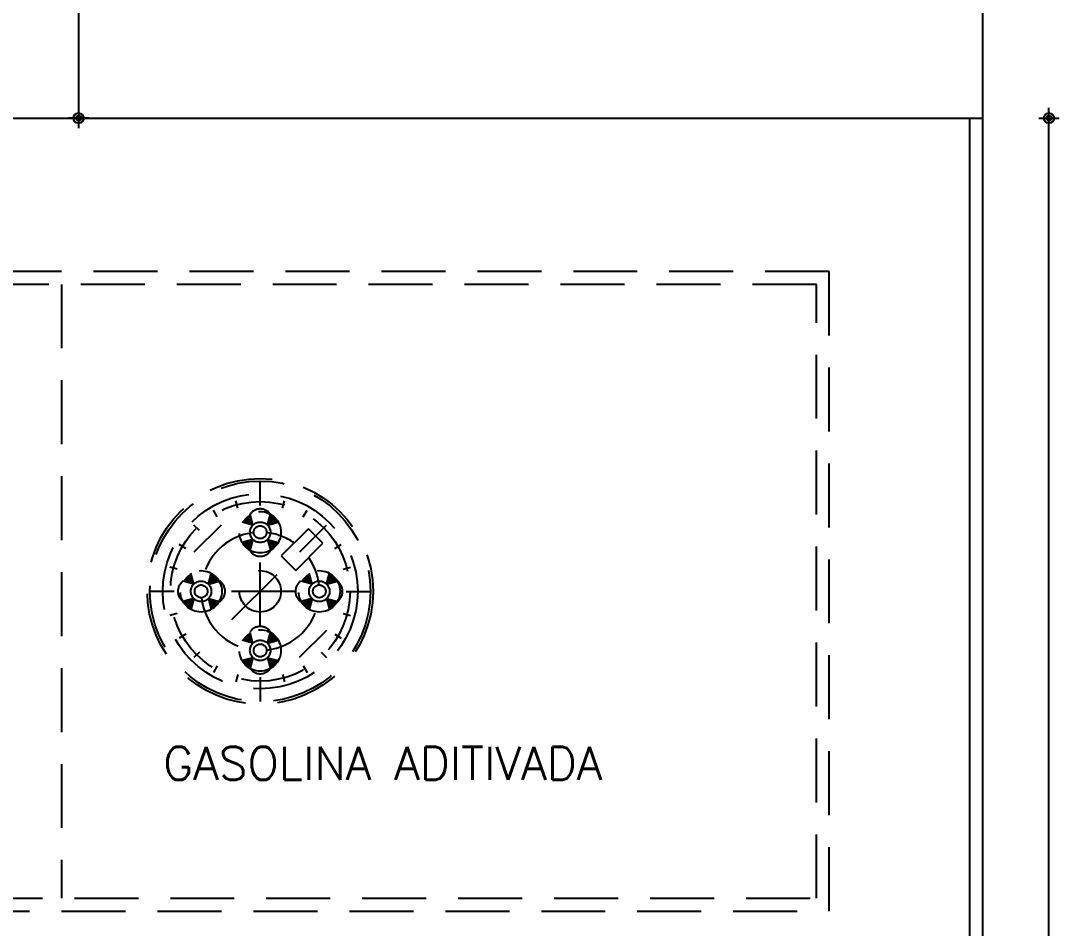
# Model space of a CAD drawing. Header units: millimetres. Extents: x 1111 to 1333, y -447 to -319.
# Drawn here: x 1150.804 to 1154.862, y -428.447 to -424.899 of the extents above; entities that cross this region are included whole.
import ezdxf

# ---------------------------------------------------------------- set-up
doc = ezdxf.new("R2010")
doc.units = ezdxf.units.MM
doc.header["$PDMODE"] = 35
doc.linetypes.add('HIDDEN', pattern=[0.375, 0.25, -0.125])
for name, color, linetype in [('ARQ-PENA-01', 1, 'Continuous'), ('ARQ-PENA-02', 2, 'Continuous'), ('ARQ-PROJ-01', 1, 'HIDDEN'), ('ARQ-TEXTO2', 2, 'Continuous'), ('COTAS', 1, 'Continuous')]:
    doc.layers.add(name, color=color, linetype=linetype)
doc.styles.add('CARIMBO_DADOS', font='arial.ttf', dxfattribs={"height": 0.1})
doc.styles.add('ROMANS', font='romans')
doc.dimstyles.new('COTAS_EXTERNAS', dxfattribs={"dimtxt": 0.1, "dimasz": 0.01, "dimexe": 0, "dimexo": 0, "dimgap": 0.07, "dimtad": 1, "dimzin": 5, "dimdsep": 46, "dimtxsty": 'CARIMBO_DADOS', "dimblk1": 'CIRCULOS', "dimblk2": 'CIRCULOS', "dimsah": 1, "dimcen": 0, "dimse1": 1, "dimse2": 1, "dimclrd": 8, "dimclre": 8, "dimclrt": 230, "dimadec": 0, "dimazin": 0, "dimtfac": 100, "dimtix": 1, "dimtmove": 2, "dimatfit": 3, "dimldrblk": 'CIRCULOS', "dimfxl": 0, "dimtolj": 1, "dimtzin": 5, "dimarcsym": 0})

# ---------------------------------------------------------------- blocks, each defined once
blk = doc.blocks.new('CIRCULOS')
at = {"layer": 'COTAS'}
for p, q in [((-4, 0), (4, 0)), ((0, 4), (0, -4))]:
    blk.add_line(p, q, dxfattribs=at)
for radius in [2, 1]:
    blk.add_circle((0, 0), radius, dxfattribs=at)
blk = doc.blocks.new('*D268')
at = {"color": 8, "lineweight": -2, "transparency": 16777216}
blk.add_line((1151.0297, -423.7898), (1151.0297, -425.2698), dxfattribs=at)
at = {"layer": 'DEFPOINTS', "color": 0, "transparency": 16777216}
for p in [(1151.0984, -423.7798), (1151.0297, -425.2798), (1151.0297, -425.2798)]:
    blk.add_point(p, dxfattribs=at)
at = {"color": 8, "lineweight": -2, "transparency": 16777216, "xscale": 0.01, "yscale": 0.01, "zscale": 0.01}
for p, rotation in [((1151.0297, -423.7798), 90), ((1151.0297, -425.2798), 270)]:
    blk.add_blockref('CIRCULOS', p, dxfattribs=dict(at, rotation=rotation))
at = {"color": 230, "transparency": 16777216, "insert": (1150.9086, -424.5298), "char_height": 0.1, "attachment_point": 5, "rotation": 90, "style": 'CARIMBO_DADOS'}
blk.add_mtext('\\A1;1.50', dxfattribs=at)
blk = doc.blocks.new('*D272')
at = {"color": 8, "lineweight": -2, "transparency": 16777216}
blk.add_line((1154.8222, -432.3198), (1154.8222, -425.2898), dxfattribs=at)
at = {"layer": 'DEFPOINTS', "color": 0, "transparency": 16777216}
for p in [(1154.8222, -425.2798), (1154.8222, -425.2798), (1154.8222, -432.3298)]:
    blk.add_point(p, dxfattribs=at)
at = {"color": 8, "lineweight": -2, "transparency": 16777216, "xscale": 0.01, "yscale": 0.01, "zscale": 0.01}
for p, rotation in [((1154.8222, -425.2798), 90), ((1154.8222, -432.3298), 270)]:
    blk.add_blockref('CIRCULOS', p, dxfattribs=dict(at, rotation=rotation))
at = {"color": 230, "transparency": 16777216, "insert": (1154.7012, -428.8048), "char_height": 0.1, "attachment_point": 5, "rotation": 90, "style": 'CARIMBO_DADOS'}
blk.add_mtext('\\A1;7.05', dxfattribs=at)

msp = doc.modelspace()

# ---------------------------------------------------------------- linework, layer by layer
at = {"layer": 'ARQ-PENA-01'}
for p, q in [((1154.5133, -432.2798), (1154.5133, -425.2798)), ((1154.5633, -432.3298), (1154.5633, -425.2798)), ((1154.8222, -432.3298), (1154.8222, -425.2798))]:
    msp.add_line(p, q, dxfattribs=at)
at = {"layer": 'ARQ-PENA-02'}
for p, q in [((1154.5633, -425.2798), (1154.5633, -405.8298)), ((1143.7633, -425.2798), (1154.5633, -425.2798))]:
    msp.add_line(p, q, dxfattribs=at)
at = {"layer": 'ARQ-PROJ-01'}
for p, q in [((1150.9633, -425.9298), (1150.9633, -428.3298)), ((1151.7395, -426.7938), (1151.7395, -426.6988)), ((1151.6526, -426.8053), (1151.6448, -426.7763)), ((1151.7395, -426.7938), (1151.7395, -426.7638)), ((1151.8265, -426.8053), (1151.8342, -426.7763)), ((1151.5715, -426.8388), (1151.5565, -426.8128)), ((1151.7112, -426.8705), (1151.6999, -426.8282)), ((1151.7678, -426.8705), (1151.7792, -426.8282)), ((1151.9075, -426.8388), (1151.9225, -426.8128)), ((1151.5019, -426.8922), (1151.4807, -426.871)), ((1151.5868, -426.871), (1151.4807, -426.9771)), ((1151.7112, -426.8705), (1151.6689, -426.8592)), ((1151.7678, -426.8705), (1151.8102, -426.8592)), ((1151.9771, -426.8922), (1151.9983, -426.871)), ((1151.6292, -427.2401), (1151.9877, -426.8816)), ((1151.4485, -426.9618), (1151.4226, -426.9468)), ((1151.7112, -426.9271), (1151.6689, -426.9384)), ((1151.7112, -426.9271), (1151.6999, -426.9694)), ((1151.7678, -426.9271), (1151.8102, -426.9384)), ((1151.7678, -426.9271), (1151.7792, -426.9694)), ((1152.0305, -426.9618), (1152.0565, -426.9468)), ((1151.7395, -427.2671), (1151.7395, -426.9925)), ((1151.415, -427.0428), (1151.386, -427.0351)), ((1151.4802, -427.1015), (1151.4689, -427.0592)), ((1151.5368, -427.1015), (1151.5482, -427.0592)), ((1151.9422, -427.1015), (1151.9309, -427.0592)), ((1151.9988, -427.1015), (1152.0102, -427.0592)), ((1152.0641, -427.0428), (1152.093, -427.0351)), ((1151.4802, -427.1015), (1151.4379, -427.0902)), ((1151.5368, -427.1015), (1151.5792, -427.0902)), ((1151.9422, -427.1015), (1151.8999, -427.0902)), ((1151.9988, -427.1015), (1152.0412, -427.0902)), ((1151.4035, -427.1298), (1151.3085, -427.1298)), ((1151.4035, -427.1298), (1151.3735, -427.1298)), ((1151.8768, -427.1298), (1151.6022, -427.1298)), ((1152.0755, -427.1298), (1152.1055, -427.1298)), ((1152.0755, -427.1298), (1152.1705, -427.1298)), ((1151.4802, -427.1581), (1151.4379, -427.1694)), ((1151.4802, -427.1581), (1151.4689, -427.2004)), ((1151.5368, -427.1581), (1151.5792, -427.1694)), ((1151.5368, -427.1581), (1151.5482, -427.2004)), ((1151.9422, -427.1581), (1151.8999, -427.1694)), ((1151.9422, -427.1581), (1151.9309, -427.2004)), ((1151.9988, -427.1581), (1152.0412, -427.1694)), ((1151.9988, -427.1581), (1152.0102, -427.2004)), ((1151.415, -427.2168), (1151.386, -427.2245)), ((1152.0641, -427.2168), (1152.093, -427.2245)), ((1151.4485, -427.2978), (1151.4226, -427.3128)), ((1151.7112, -427.3325), (1151.6999, -427.2902)), ((1151.7678, -427.3325), (1151.7792, -427.2902)), ((1151.9983, -427.2825), (1151.8923, -427.3886)), ((1152.0305, -427.2978), (1152.0565, -427.3128)), ((1151.7112, -427.3325), (1151.6689, -427.3212)), ((1151.7678, -427.3325), (1151.8102, -427.3212)), ((1151.5019, -427.3674), (1151.4807, -427.3886)), ((1151.7112, -427.3891), (1151.6689, -427.4004)), ((1151.7112, -427.3891), (1151.6999, -427.4314)), ((1151.7678, -427.3891), (1151.8102, -427.4004)), ((1151.7678, -427.3891), (1151.7792, -427.4314)), ((1151.9771, -427.3674), (1151.9983, -427.3886)), ((1151.5715, -427.4208), (1151.5565, -427.4468)), ((1151.9075, -427.4208), (1151.9225, -427.4468)), ((1151.6526, -427.4544), (1151.6448, -427.4833)), ((1151.7395, -427.4658), (1151.7395, -427.4958)), ((1151.7395, -427.4658), (1151.7395, -427.5608)), ((1151.8265, -427.4544), (1151.8342, -427.4833))]:
    msp.add_line(p, q, dxfattribs=at)
for points in [[(1147.9633, -428.3798), (1153.9633, -428.3798), (1153.9633, -425.8798), (1147.9633, -425.8798)], [(1148.0133, -428.3298), (1153.9133, -428.3298), (1153.9133, -425.9298), (1148.0133, -425.9298)], [(1151.9276, -426.8851), (1151.8215, -426.9912), (1151.8781, -427.0478), (1151.9842, -426.9417)]]:
    msp.add_lwpolyline(points, close=True, dxfattribs=at)
for centre, radius in [((1151.7395, -427.1298), 0.441), ((1151.7395, -427.1298), 0.431), ((1151.7395, -427.1298), 0.381), ((1151.7395, -427.1298), 0.351), ((1151.7395, -426.8988), 0.081), ((1151.7395, -426.8988), 0.04), ((1151.7395, -426.8988), 0.025), ((1151.5085, -427.1298), 0.081), ((1151.7395, -427.1298), 0.081), ((1151.9705, -427.1298), 0.081), ((1151.5085, -427.1298), 0.04), ((1151.5085, -427.1298), 0.025), ((1151.9705, -427.1298), 0.04), ((1151.9705, -427.1298), 0.025), ((1151.7395, -427.3608), 0.081), ((1151.7395, -427.3608), 0.04), ((1151.7395, -427.3608), 0.025)]:
    msp.add_circle(centre, radius, dxfattribs=at)
for centre, radius, start, end in [((1151.7395, -426.8566), 0.0488, 35.6231, 144.3769), ((1151.7395, -427.1298), 0.231, 96.2039, 173.7961), ((1151.7395, -427.1298), 0.231, 54.9716, 83.7961), ((1151.7395, -426.9438), 0.0488, 215.6231, 324.3769), ((1151.7395, -427.1298), 0.231, 6.2039, 35.0284), ((1151.4663, -427.1298), 0.0488, 125.6231, 234.3769), ((1151.5535, -427.1298), 0.0488, 305.6231, 54.3769), ((1151.9256, -427.1298), 0.0488, 125.6231, 234.3769), ((1152.0128, -427.1298), 0.0488, 305.6231, 54.3769), ((1151.7395, -427.1298), 0.231, 186.2039, 263.7961), ((1151.7395, -427.1298), 0.231, 276.2039, 353.7961), ((1151.7395, -427.3159), 0.0488, 35.6231, 144.3769), ((1151.7395, -427.403), 0.0488, 215.6231, 324.3769)]:
    msp.add_arc(centre, radius, start, end, dxfattribs=at)
for points in [[(1151.6689, -426.8592), (1151.6999, -426.8282), (1151.7112, -426.8705), (1151.6999, -426.8282)], [(1151.6822, -426.8415), (1151.6844, -426.8437), (1151.6999, -426.8282), (1151.6844, -426.8437)], [(1151.6907, -426.8342), (1151.6999, -426.8282), (1151.6912, -426.8349), (1151.6999, -426.8282)], [(1151.7792, -426.8282), (1151.8102, -426.8592), (1151.7678, -426.8705), (1151.8102, -426.8592)], [(1151.7792, -426.8282), (1151.7968, -426.8415), (1151.7947, -426.8437), (1151.7968, -426.8415)], [(1151.7884, -426.8342), (1151.7792, -426.8282), (1151.7878, -426.8349), (1151.7792, -426.8282)], [(1151.6689, -426.8592), (1151.6822, -426.8415), (1151.6844, -426.8437), (1151.6822, -426.8415)], [(1151.6749, -426.85), (1151.6689, -426.8592), (1151.6756, -426.8505), (1151.6689, -426.8592)], [(1151.6749, -426.85), (1151.6756, -426.8505), (1151.6822, -426.8415), (1151.6756, -426.8505)], [(1151.6907, -426.8342), (1151.6912, -426.8349), (1151.6822, -426.8415), (1151.6912, -426.8349)], [(1151.7884, -426.8342), (1151.7878, -426.8349), (1151.7968, -426.8415), (1151.7878, -426.8349)], [(1151.7968, -426.8415), (1151.7947, -426.8437), (1151.8102, -426.8592), (1151.7947, -426.8437)], [(1151.8041, -426.85), (1151.8034, -426.8505), (1151.7968, -426.8415), (1151.8034, -426.8505)], [(1151.8041, -426.85), (1151.8102, -426.8592), (1151.8034, -426.8505), (1151.8102, -426.8592)], [(1151.6999, -426.9694), (1151.6689, -426.9384), (1151.7112, -426.9271), (1151.6689, -426.9384)], [(1151.6822, -426.9561), (1151.6844, -426.9539), (1151.6689, -426.9384), (1151.6844, -426.9539)], [(1151.6749, -426.9477), (1151.6689, -426.9384), (1151.6756, -426.9471), (1151.6689, -426.9384)], [(1151.6749, -426.9477), (1151.6756, -426.9471), (1151.6822, -426.9561), (1151.6756, -426.9471)], [(1151.8102, -426.9384), (1151.7792, -426.9694), (1151.7678, -426.9271), (1151.7792, -426.9694)], [(1151.8102, -426.9384), (1151.7968, -426.9561), (1151.7947, -426.9539), (1151.7968, -426.9561)], [(1151.8041, -426.9477), (1151.8034, -426.9471), (1151.7968, -426.9561), (1151.8034, -426.9471)], [(1151.8041, -426.9477), (1151.8102, -426.9384), (1151.8034, -426.9471), (1151.8102, -426.9384)], [(1151.6999, -426.9694), (1151.6822, -426.9561), (1151.6844, -426.9539), (1151.6822, -426.9561)], [(1151.6907, -426.9634), (1151.6912, -426.9627), (1151.6822, -426.9561), (1151.6912, -426.9627)], [(1151.6907, -426.9634), (1151.6999, -426.9694), (1151.6912, -426.9627), (1151.6999, -426.9694)], [(1151.7968, -426.9561), (1151.7947, -426.9539), (1151.7792, -426.9694), (1151.7947, -426.9539)], [(1151.7884, -426.9634), (1151.7792, -426.9694), (1151.7878, -426.9627), (1151.7792, -426.9694)], [(1151.7884, -426.9634), (1151.7878, -426.9627), (1151.7968, -426.9561), (1151.7878, -426.9627)], [(1151.4379, -427.0902), (1151.4689, -427.0592), (1151.4802, -427.1015), (1151.4689, -427.0592)], [(1151.4379, -427.0902), (1151.4512, -427.0725), (1151.4534, -427.0747), (1151.4512, -427.0725)], [(1151.4439, -427.081), (1151.4446, -427.0815), (1151.4512, -427.0725), (1151.4446, -427.0815)], [(1151.4512, -427.0725), (1151.4534, -427.0747), (1151.4689, -427.0592), (1151.4534, -427.0747)], [(1151.4597, -427.0652), (1151.4602, -427.0659), (1151.4512, -427.0725), (1151.4602, -427.0659)], [(1151.4597, -427.0652), (1151.4689, -427.0592), (1151.4602, -427.0659), (1151.4689, -427.0592)], [(1151.5482, -427.0592), (1151.5792, -427.0902), (1151.5368, -427.1015), (1151.5792, -427.0902)], [(1151.5482, -427.0592), (1151.5658, -427.0725), (1151.5637, -427.0747), (1151.5658, -427.0725)], [(1151.5574, -427.0652), (1151.5482, -427.0592), (1151.5568, -427.0659), (1151.5482, -427.0592)], [(1151.5574, -427.0652), (1151.5568, -427.0659), (1151.5658, -427.0725), (1151.5568, -427.0659)], [(1151.5658, -427.0725), (1151.5637, -427.0747), (1151.5792, -427.0902), (1151.5637, -427.0747)], [(1151.5731, -427.081), (1151.5724, -427.0815), (1151.5658, -427.0725), (1151.5724, -427.0815)], [(1151.8999, -427.0902), (1151.9309, -427.0592), (1151.9422, -427.1015), (1151.9309, -427.0592)], [(1151.8999, -427.0902), (1151.9132, -427.0725), (1151.9154, -427.0747), (1151.9132, -427.0725)], [(1151.9059, -427.081), (1151.9066, -427.0815), (1151.9132, -427.0725), (1151.9066, -427.0815)], [(1151.9132, -427.0725), (1151.9154, -427.0747), (1151.9309, -427.0592), (1151.9154, -427.0747)], [(1151.9217, -427.0652), (1151.9222, -427.0659), (1151.9132, -427.0725), (1151.9222, -427.0659)], [(1151.9217, -427.0652), (1151.9309, -427.0592), (1151.9222, -427.0659), (1151.9309, -427.0592)], [(1152.0102, -427.0592), (1152.0412, -427.0902), (1151.9988, -427.1015), (1152.0412, -427.0902)], [(1152.0102, -427.0592), (1152.0278, -427.0725), (1152.0257, -427.0747), (1152.0278, -427.0725)], [(1152.0194, -427.0652), (1152.0102, -427.0592), (1152.0188, -427.0659), (1152.0102, -427.0592)], [(1152.0194, -427.0652), (1152.0188, -427.0659), (1152.0278, -427.0725), (1152.0188, -427.0659)], [(1152.0278, -427.0725), (1152.0257, -427.0747), (1152.0412, -427.0902), (1152.0257, -427.0747)], [(1152.0351, -427.081), (1152.0344, -427.0815), (1152.0278, -427.0725), (1152.0344, -427.0815)], [(1151.4439, -427.081), (1151.4379, -427.0902), (1151.4446, -427.0815), (1151.4379, -427.0902)], [(1151.5731, -427.081), (1151.5792, -427.0902), (1151.5724, -427.0815), (1151.5792, -427.0902)], [(1151.9059, -427.081), (1151.8999, -427.0902), (1151.9066, -427.0815), (1151.8999, -427.0902)], [(1152.0351, -427.081), (1152.0412, -427.0902), (1152.0344, -427.0815), (1152.0412, -427.0902)], [(1151.4689, -427.2004), (1151.4379, -427.1694), (1151.4802, -427.1581), (1151.4379, -427.1694)], [(1151.4512, -427.1871), (1151.4534, -427.1849), (1151.4379, -427.1694), (1151.4534, -427.1849)], [(1151.4439, -427.1787), (1151.4379, -427.1694), (1151.4446, -427.1781), (1151.4379, -427.1694)], [(1151.4439, -427.1787), (1151.4446, -427.1781), (1151.4512, -427.1871), (1151.4446, -427.1781)], [(1151.4689, -427.2004), (1151.4512, -427.1871), (1151.4534, -427.1849), (1151.4512, -427.1871)], [(1151.4597, -427.1944), (1151.4602, -427.1937), (1151.4512, -427.1871), (1151.4602, -427.1937)], [(1151.4597, -427.1944), (1151.4689, -427.2004), (1151.4602, -427.1937), (1151.4689, -427.2004)], [(1151.5792, -427.1694), (1151.5482, -427.2004), (1151.5368, -427.1581), (1151.5482, -427.2004)], [(1151.5658, -427.1871), (1151.5637, -427.1849), (1151.5482, -427.2004), (1151.5637, -427.1849)], [(1151.5574, -427.1944), (1151.5482, -427.2004), (1151.5568, -427.1937), (1151.5482, -427.2004)], [(1151.5574, -427.1944), (1151.5568, -427.1937), (1151.5658, -427.1871), (1151.5568, -427.1937)], [(1151.5792, -427.1694), (1151.5658, -427.1871), (1151.5637, -427.1849), (1151.5658, -427.1871)], [(1151.5731, -427.1787), (1151.5724, -427.1781), (1151.5658, -427.1871), (1151.5724, -427.1781)], [(1151.5731, -427.1787), (1151.5792, -427.1694), (1151.5724, -427.1781), (1151.5792, -427.1694)], [(1151.9309, -427.2004), (1151.8999, -427.1694), (1151.9422, -427.1581), (1151.8999, -427.1694)], [(1151.9132, -427.1871), (1151.9154, -427.1849), (1151.8999, -427.1694), (1151.9154, -427.1849)], [(1151.9059, -427.1787), (1151.8999, -427.1694), (1151.9066, -427.1781), (1151.8999, -427.1694)], [(1151.9059, -427.1787), (1151.9066, -427.1781), (1151.9132, -427.1871), (1151.9066, -427.1781)], [(1151.9309, -427.2004), (1151.9132, -427.1871), (1151.9154, -427.1849), (1151.9132, -427.1871)], [(1151.9217, -427.1944), (1151.9222, -427.1937), (1151.9132, -427.1871), (1151.9222, -427.1937)], [(1151.9217, -427.1944), (1151.9309, -427.2004), (1151.9222, -427.1937), (1151.9309, -427.2004)], [(1152.0412, -427.1694), (1152.0102, -427.2004), (1151.9988, -427.1581), (1152.0102, -427.2004)], [(1152.0278, -427.1871), (1152.0257, -427.1849), (1152.0102, -427.2004), (1152.0257, -427.1849)], [(1152.0194, -427.1944), (1152.0102, -427.2004), (1152.0188, -427.1937), (1152.0102, -427.2004)], [(1152.0194, -427.1944), (1152.0188, -427.1937), (1152.0278, -427.1871), (1152.0188, -427.1937)], [(1152.0412, -427.1694), (1152.0278, -427.1871), (1152.0257, -427.1849), (1152.0278, -427.1871)], [(1152.0351, -427.1787), (1152.0344, -427.1781), (1152.0278, -427.1871), (1152.0344, -427.1781)], [(1152.0351, -427.1787), (1152.0412, -427.1694), (1152.0344, -427.1781), (1152.0412, -427.1694)], [(1151.6689, -427.3212), (1151.6999, -427.2902), (1151.7112, -427.3325), (1151.6999, -427.2902)], [(1151.6689, -427.3212), (1151.6822, -427.3035), (1151.6844, -427.3057), (1151.6822, -427.3035)], [(1151.6749, -427.312), (1151.6689, -427.3212), (1151.6756, -427.3125), (1151.6689, -427.3212)], [(1151.6749, -427.312), (1151.6756, -427.3125), (1151.6822, -427.3035), (1151.6756, -427.3125)], [(1151.6822, -427.3035), (1151.6844, -427.3057), (1151.6999, -427.2902), (1151.6844, -427.3057)], [(1151.6907, -427.2962), (1151.6912, -427.2969), (1151.6822, -427.3035), (1151.6912, -427.2969)], [(1151.6907, -427.2962), (1151.6999, -427.2902), (1151.6912, -427.2969), (1151.6999, -427.2902)], [(1151.7792, -427.2902), (1151.8102, -427.3212), (1151.7678, -427.3325), (1151.8102, -427.3212)], [(1151.7792, -427.2902), (1151.7968, -427.3035), (1151.7947, -427.3057), (1151.7968, -427.3035)], [(1151.7884, -427.2962), (1151.7792, -427.2902), (1151.7878, -427.2969), (1151.7792, -427.2902)], [(1151.7884, -427.2962), (1151.7878, -427.2969), (1151.7968, -427.3035), (1151.7878, -427.2969)], [(1151.7968, -427.3035), (1151.7947, -427.3057), (1151.8102, -427.3212), (1151.7947, -427.3057)], [(1151.8041, -427.312), (1151.8034, -427.3125), (1151.7968, -427.3035), (1151.8034, -427.3125)], [(1151.8041, -427.312), (1151.8102, -427.3212), (1151.8034, -427.3125), (1151.8102, -427.3212)], [(1151.6999, -427.4314), (1151.6689, -427.4004), (1151.7112, -427.3891), (1151.6689, -427.4004)], [(1151.8102, -427.4004), (1151.7792, -427.4314), (1151.7678, -427.3891), (1151.7792, -427.4314)], [(1151.6822, -427.4181), (1151.6844, -427.4159), (1151.6689, -427.4004), (1151.6844, -427.4159)], [(1151.6749, -427.4097), (1151.6689, -427.4004), (1151.6756, -427.4091), (1151.6689, -427.4004)], [(1151.6749, -427.4097), (1151.6756, -427.4091), (1151.6822, -427.4181), (1151.6756, -427.4091)], [(1151.6999, -427.4314), (1151.6822, -427.4181), (1151.6844, -427.4159), (1151.6822, -427.4181)], [(1151.6907, -427.4254), (1151.6912, -427.4247), (1151.6822, -427.4181), (1151.6912, -427.4247)], [(1151.6907, -427.4254), (1151.6999, -427.4314), (1151.6912, -427.4247), (1151.6999, -427.4314)], [(1151.7968, -427.4181), (1151.7947, -427.4159), (1151.7792, -427.4314), (1151.7947, -427.4159)], [(1151.7884, -427.4254), (1151.7792, -427.4314), (1151.7878, -427.4247), (1151.7792, -427.4314)], [(1151.7884, -427.4254), (1151.7878, -427.4247), (1151.7968, -427.4181), (1151.7878, -427.4247)], [(1151.8102, -427.4004), (1151.7968, -427.4181), (1151.7947, -427.4159), (1151.7968, -427.4181)], [(1151.8041, -427.4097), (1151.8034, -427.4091), (1151.7968, -427.4181), (1151.8034, -427.4091)], [(1151.8041, -427.4097), (1151.8102, -427.4004), (1151.8034, -427.4091), (1151.8102, -427.4004)]]:
    msp.add_solid(points, dxfattribs=at)

# ---------------------------------------------------------------- texts
at = {"layer": 'ARQ-TEXTO2', "insert": (1151.3607, -427.737), "char_height": 0.13, "attachment_point": 1, "style": 'ROMANS'}
msp.add_mtext('GASOLINA ADITIVADA', dxfattribs=at)

# ---------------------------------------------------------------- dimensions: what is measured, and where the dimension line sits
for base, p1, p2, picture, middle in [((1151.0297, -425.2798), (1151.0984, -423.7798), (1151.0297, -425.2798), '*D268', (1150.9086, -424.5298)), ((1154.8222, -425.2798), (1154.8222, -432.3298), (1154.8222, -425.2798), '*D272', (1154.7012, -428.8048))]:
    dim = msp.add_linear_dim(base=base, p1=p1, p2=p2, angle=90, dimstyle='COTAS_EXTERNAS')
    dim.commit()
    dim.dimension.update_dxf_attribs({"geometry": picture, "text_midpoint": middle})

doc.saveas('drawing.dxf')
